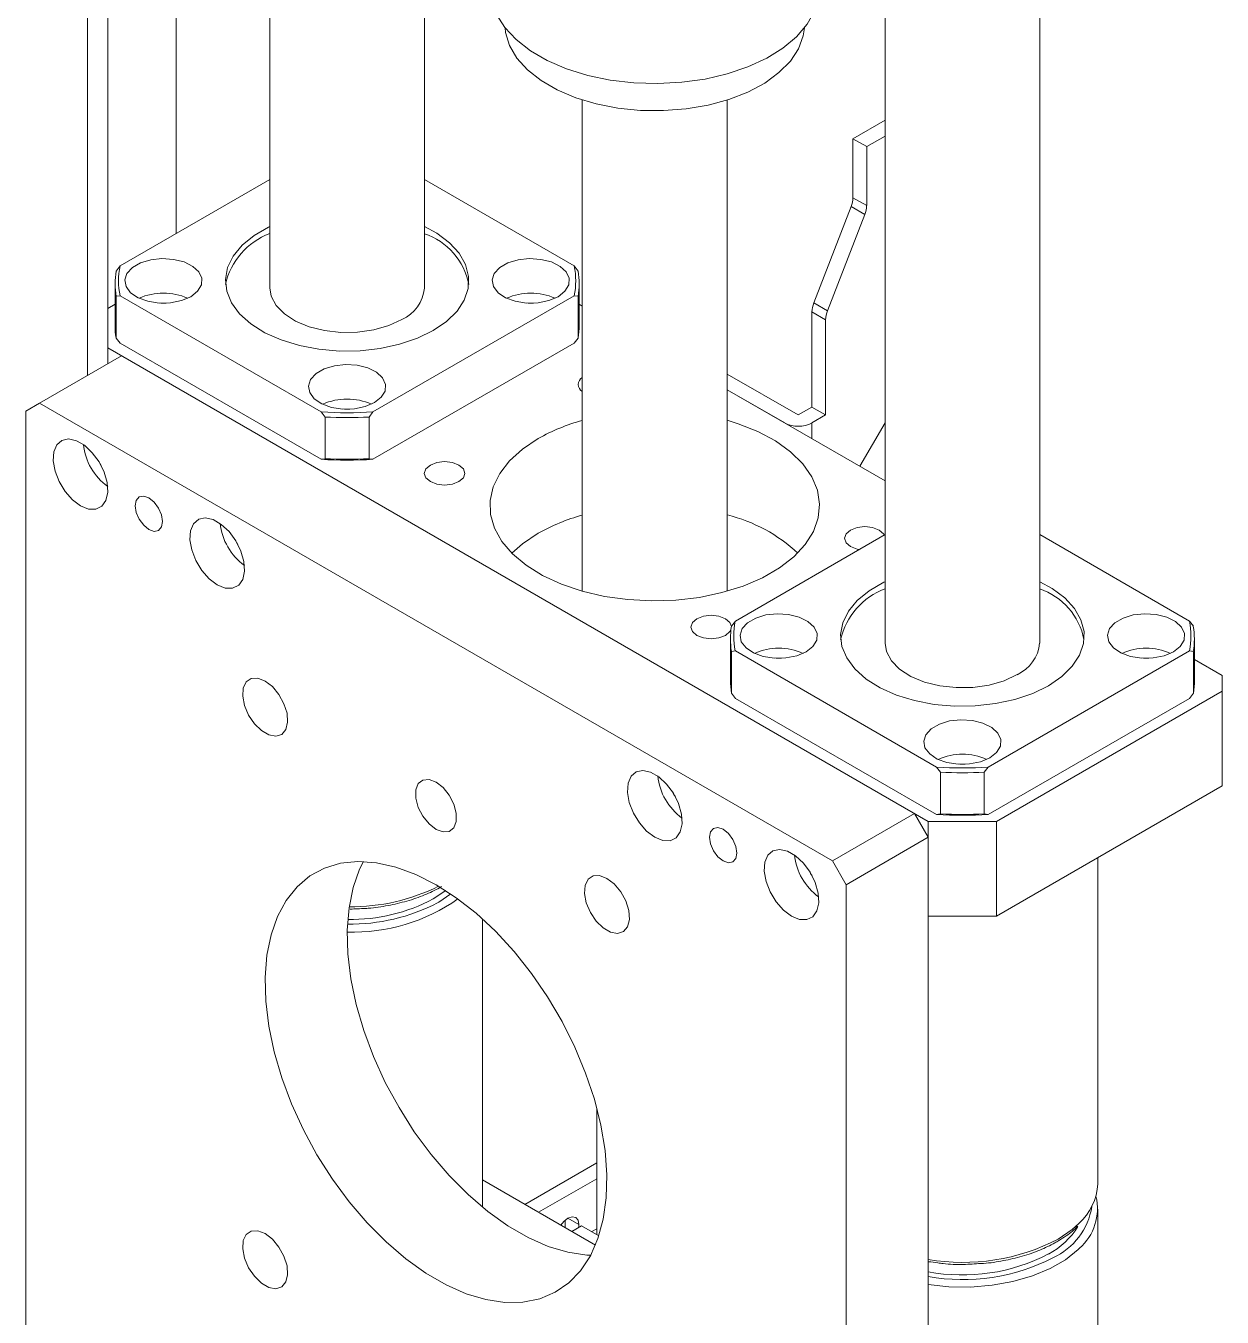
# Model space of a CAD drawing. Header units: millimetres. Extents: x 19 to 1665, y -46 to 1184.
# Drawn here: x 811.4 to 910.4, y 853.7 to 960.6 of the extents above; entities that cross this region are included whole.
import ezdxf

# ---------------------------------------------------------------- set-up
doc = ezdxf.new("R2010")
doc.units = ezdxf.units.MM
doc.header["$LTSCALE"] = 4

msp = doc.modelspace()

# ---------------------------------------------------------------- linework, layer by layer
at = {"color": 7, "linetype": 'Continuous', "lineweight": 18}
for p, q in [((816.49, 931.64), (816.49, 1063.59)), ((818.19, 937.19), (818.19, 1062.61)), ((823.84, 943.4), (823.84, 998.92)), ((831.58, 994.46), (831.58, 938.89)), ((844.38, 938.89), (844.38, 973.67)), ((895.3, 909.5), (895.3, 968.33)), ((882.5, 966.27), (882.5, 909.5)), ((857.44, 954.45), (857.44, 913.79)), ((869.44, 913.79), (869.44, 954.45)), ((882.5, 952.77), (879.84, 951.24)), ((880.98, 950.59), (879.84, 951.24)), ((879.84, 951.24), (879.84, 946.36)), ((880.98, 950.59), (882.5, 951.46)), ((880.98, 950.59), (880.98, 945.71)), ((831.58, 947.87), (819.19, 940.71)), ((856.77, 940.71), (844.38, 947.87)), ((879.84, 946.36), (880.98, 945.71)), ((879.69, 945.62), (876.6, 937.66)), ((880.82, 944.97), (877.73, 937)), ((880.82, 944.97), (879.69, 945.62)), ((818.87, 940.29), (819.19, 940.71)), ((856.77, 940.71), (857.1, 940.29)), ((818.78, 939.24), (818.78, 935.8)), ((857.18, 935.8), (857.18, 939.24)), ((818.19, 937.19), (818.78, 937.54)), ((819.19, 938.24), (818.87, 938.2)), ((818.87, 938.2), (818.87, 934.75)), ((819.19, 938.24), (835.84, 928.63)), ((840.12, 928.63), (856.77, 938.24)), ((857.1, 938.2), (856.77, 938.24)), ((857.1, 934.75), (857.1, 938.2)), ((857.18, 937.54), (857.44, 937.39)), ((876.6, 937.66), (877.73, 937)), ((818.19, 937.19), (818.19, 933.93)), ((877.58, 936.26), (876.45, 936.91)), ((876.45, 936.91), (876.45, 929.03)), ((877.58, 936.26), (877.58, 928.38)), ((818.87, 934.75), (819.19, 934.32)), ((819.19, 934.32), (835.84, 924.71)), ((840.12, 924.71), (856.77, 934.32)), ((856.77, 934.32), (857.1, 934.75)), ((819.32, 933.27), (812.53, 929.36)), ((886.07, 894.74), (818.19, 933.93)), ((818.19, 933.93), (818.19, 932.62)), ((819.32, 933.27), (884.94, 895.39)), ((875.32, 928.38), (869.44, 931.77)), ((874.19, 927.72), (869.44, 930.46)), ((869.44, 930.46), (882.5, 922.93)), ((812.53, 929.36), (811.4, 928.7)), ((811.4, 846.39), (811.4, 928.7)), ((812.53, 929.36), (878.15, 891.47)), ((876.45, 929.03), (875.32, 928.38)), ((876.45, 929.03), (877.58, 928.38)), ((836.17, 928.21), (835.84, 928.63)), ((836.17, 924.76), (836.17, 928.21)), ((840.12, 928.63), (839.8, 928.21)), ((839.8, 928.21), (839.8, 924.76)), ((876.45, 927.72), (877.58, 928.38)), ((876.45, 927.72), (876.45, 926.42)), ((880.41, 924.13), (882.5, 927.74)), ((835.84, 924.71), (836.17, 924.76)), ((839.8, 924.76), (840.12, 924.71)), ((882.5, 918.48), (870.11, 911.32)), ((907.69, 911.32), (895.3, 918.48)), ((869.78, 910.9), (870.11, 911.32)), ((907.69, 911.32), (908.01, 910.9)), ((869.7, 909.85), (869.7, 906.4)), ((908.1, 906.4), (908.1, 909.85)), ((870.11, 908.85), (869.78, 908.8)), ((869.78, 908.8), (869.78, 905.36)), ((870.11, 908.85), (886.76, 899.24)), ((891.04, 899.24), (907.69, 908.85)), ((908.01, 908.8), (907.69, 908.85)), ((908.01, 905.36), (908.01, 908.8)), ((908.1, 908.15), (910.39, 906.82)), ((910.39, 905.52), (910.39, 906.82)), ((869.78, 905.36), (870.11, 904.93)), ((910.39, 905.52), (891.72, 894.74)), ((907.69, 904.93), (908.01, 905.36)), ((910.39, 897.68), (910.39, 905.52)), ((870.11, 904.93), (886.76, 895.32)), ((891.04, 895.32), (907.69, 904.93)), ((887.08, 898.82), (886.76, 899.24)), ((887.08, 895.37), (887.08, 898.82)), ((891.04, 899.24), (890.71, 898.82)), ((890.71, 898.82), (890.71, 895.37)), ((910.39, 897.68), (891.72, 886.9)), ((878.15, 891.47), (884.94, 895.39)), ((884.94, 895.39), (886.07, 893.43)), ((886.07, 894.74), (891.72, 894.74)), ((886.07, 886.9), (886.07, 894.74)), ((886.76, 895.32), (887.08, 895.37)), ((890.71, 895.37), (891.04, 895.32)), ((891.72, 894.74), (891.72, 886.9)), ((886.07, 893.43), (879.28, 889.51)), ((886.07, 893.43), (886.07, 811.13)), ((879.28, 889.51), (878.15, 891.47)), ((900.1, 864.75), (900.1, 891.73)), ((879.28, 889.51), (879.28, 807.21)), ((845.11, 888.33), (846.14, 889.02)), ((849.18, 862.82), (849.18, 886.68)), ((891.72, 886.9), (886.07, 886.9)), ((858.65, 871.01), (858.65, 860.56)), ((858.65, 866.49), (852.69, 863.05)), ((849.18, 865.08), (858.53, 859.68)), ((853.82, 862.4), (858.65, 865.18)), ((900.1, 829.09), (900.1, 862.66)), ((855.94, 861.66), (856.03, 861.71)), ((856.03, 861.74), (856.03, 861.12)), ((857.16, 861.38), (856.26, 861.91)), ((857.16, 861.38), (857.16, 861.16)), ((857.39, 861.29), (856.57, 860.81)), ((857.39, 861.29), (858.82, 860.46)), ((858.24, 860.8), (858.65, 861.03))]:
    msp.add_line(p, q, dxfattribs=at)
at = {"color": 7, "linetype": 'Continuous', "lineweight": 18, "flags": 128}
for points in [[(877.04, 963.65), (876.98, 962.94), (876.66, 961.8), (876.05, 960.71), (875.18, 959.68), (874.05, 958.74), (872.7, 957.9), (871.15, 957.18), (869.44, 956.6), (867.6, 956.18), (865.67, 955.91), (863.69, 955.8), (861.71, 955.86), (859.76, 956.09), (857.89, 956.48), (856.14, 957.03), (854.55, 957.71), (853.15, 958.52), (851.96, 959.44), (851.02, 960.45), (850.35, 961.53), (849.95, 962.65), (849.84, 963.65)], [(875.83, 960.41), (875.73, 959.75), (875.33, 958.68), (874.66, 957.66), (873.72, 956.71), (872.54, 955.85), (871.14, 955.1), (869.57, 954.49), (867.85, 954.02), (866.03, 953.71), (864.15, 953.57), (862.25, 953.59), (860.38, 953.77), (858.59, 954.12), (856.9, 954.63), (855.37, 955.28), (854.03, 956.05), (852.9, 956.94), (852.03, 957.91), (851.42, 958.95), (851.1, 960.03), (851.05, 960.41)], [(831.58, 943.97), (831.49, 943.93), (830.28, 943.23), (829.29, 942.42), (828.55, 941.53), (828.09, 940.58), (827.91, 939.6), (828.02, 938.62), (828.41, 937.66), (829.08, 936.75), (830.01, 935.92), (831.17, 935.19), (832.52, 934.59), (834.03, 934.13), (835.65, 933.82), (837.34, 933.67), (839.05, 933.69), (840.73, 933.88), (842.33, 934.23), (843.8, 934.73), (845.11, 935.36), (845.11, 935.36)], [(845.11, 935.36), (846.21, 936.12), (847.08, 936.97), (847.68, 937.89), (848.01, 938.86), (848.04, 939.85), (847.79, 940.83), (847.26, 941.76), (846.45, 942.63), (845.41, 943.42), (844.38, 943.97)], [(825.05, 938.17), (825.61, 938.62), (825.93, 939.14), (825.96, 939.69), (825.72, 940.22), (825.21, 940.68), (824.49, 941.04), (823.61, 941.26), (822.66, 941.33), (821.73, 941.22), (820.88, 940.97), (820.21, 940.58), (819.76, 940.09), (819.59, 939.55), (819.69, 939), (820.07, 938.5), (820.7, 938.08), (821.5, 937.79), (822.43, 937.64), (823.38, 937.66), (824.28, 937.85), (825.05, 938.17)], [(855.45, 938.17), (856.01, 938.62), (856.33, 939.14), (856.36, 939.69), (856.12, 940.22), (855.61, 940.68), (854.89, 941.04), (854.01, 941.26), (853.06, 941.33), (852.13, 941.22), (851.28, 940.97), (850.61, 940.58), (850.16, 940.09), (849.99, 939.55), (850.09, 939), (850.47, 938.5), (851.1, 938.08), (851.9, 937.79), (852.83, 937.64), (853.78, 937.66), (854.68, 937.85), (855.45, 938.17)], [(842.51, 936.28), (841.43, 935.78), (840.19, 935.42), (838.85, 935.23), (837.46, 935.21), (836.11, 935.36), (834.83, 935.68), (833.71, 936.14), (832.79, 936.74), (832.11, 937.43), (831.7, 938.2), (831.58, 938.89)], [(822.56, 937.64), (822.78, 937.64), (823, 937.64)], [(852.96, 937.64), (853.18, 937.64), (853.4, 937.64)], [(840.25, 929.4), (840.81, 929.84), (841.13, 930.36), (841.16, 930.91), (840.92, 931.44), (840.41, 931.91), (839.69, 932.27), (838.81, 932.49), (837.86, 932.55), (836.93, 932.45), (836.08, 932.19), (835.41, 931.8), (834.96, 931.31), (834.79, 930.77), (834.89, 930.23), (835.27, 929.72), (835.9, 929.3), (836.7, 929.01), (837.63, 928.87), (838.58, 928.89), (839.48, 929.07), (840.25, 929.4)], [(837.76, 928.86), (837.98, 928.87), (838.2, 928.86)], [(869.44, 927.94), (870.33, 927.66), (871.97, 927.01), (873.43, 926.23), (874.68, 925.33), (875.68, 924.34), (876.43, 923.27), (876.9, 922.15), (877.08, 921.01), (876.97, 919.86), (876.57, 918.73), (875.89, 917.65), (874.95, 916.64), (873.76, 915.72), (872.36, 914.91), (870.76, 914.22), (869, 913.68), (867.13, 913.28), (865.18, 913.05), (863.19, 912.99), (861.21, 913.1), (859.27, 913.37), (857.43, 913.8), (855.71, 914.38), (854.15, 915.1), (852.8, 915.94), (851.67, 916.89), (850.79, 917.92), (850.18, 919.01), (849.86, 920.15), (849.82, 921.3), (850.07, 922.44), (850.61, 923.54), (851.43, 924.59), (852.49, 925.56), (853.8, 926.43), (853.8, 926.43)], [(815.92, 920.86), (816.59, 920.59), (817.2, 920.58), (817.69, 920.83), (818.03, 921.31), (818.18, 921.98), (818.13, 922.78), (817.88, 923.65), (817.46, 924.5), (816.9, 925.26), (816.26, 925.87), (815.59, 926.25), (814.94, 926.4), (814.38, 926.28), (813.96, 925.91), (813.72, 925.33), (813.67, 924.58), (813.82, 923.74), (814.15, 922.87), (814.65, 922.05), (815.26, 921.36), (815.92, 920.86)], [(817.41, 924.59), (817.51, 924.39), (817.63, 924.2)], [(847.24, 922.87), (847.61, 923.18), (847.73, 923.55), (847.61, 923.93), (847.24, 924.24), (846.7, 924.45), (846.05, 924.52), (845.41, 924.45), (844.87, 924.24), (844.5, 923.93), (844.37, 923.55), (844.5, 923.18), (844.87, 922.87), (845.41, 922.66), (846.05, 922.58), (846.7, 922.66), (847.24, 922.87)], [(821.58, 918.9), (822.01, 918.75), (822.38, 918.83), (822.62, 919.11), (822.71, 919.56), (822.62, 920.11), (822.38, 920.67), (822.01, 921.17), (821.58, 921.52), (821.15, 921.67), (820.78, 921.6), (820.53, 921.31), (820.45, 920.86), (820.53, 920.31), (820.78, 919.75), (821.15, 919.25), (821.58, 918.9)], [(827.24, 914.33), (827.9, 914.06), (828.51, 914.05), (829.01, 914.29), (829.34, 914.77), (829.49, 915.45), (829.44, 916.25), (829.2, 917.12), (828.78, 917.97), (828.22, 918.73), (827.57, 919.33), (826.9, 919.72), (826.25, 919.87), (825.7, 919.75), (825.28, 919.38), (825.03, 918.8), (824.98, 918.05), (825.13, 917.21), (825.47, 916.34), (825.96, 915.52), (826.57, 914.83), (827.24, 914.33)], [(882.44, 918.44), (882.38, 918.55), (882.01, 918.86), (881.47, 919.07), (880.83, 919.14), (880.18, 919.07), (879.64, 918.86), (879.27, 918.55), (879.15, 918.18), (879.27, 917.8), (879.64, 917.49), (880.18, 917.28), (880.36, 917.24)], [(828.72, 918.06), (828.83, 917.86), (828.95, 917.67)], [(851.61, 916.95), (852.49, 917.72), (853.8, 918.59)], [(882.5, 914.58), (882.4, 914.54), (881.19, 913.84), (880.2, 913.03), (879.47, 912.14), (879, 911.19), (878.82, 910.21), (878.93, 909.23), (879.32, 908.27), (879.99, 907.36), (880.92, 906.53), (882.08, 905.8), (883.43, 905.2), (884.94, 904.74), (886.56, 904.43), (888.25, 904.28), (889.96, 904.3), (891.64, 904.49), (893.24, 904.84), (894.72, 905.34), (896.02, 905.97), (896.02, 905.97)], [(896.02, 905.97), (897.13, 906.73), (897.99, 907.58), (898.59, 908.5), (898.92, 909.47), (898.96, 910.46), (898.7, 911.44), (898.17, 912.37), (897.37, 913.24), (896.32, 914.02), (895.3, 914.58)], [(869.78, 910.87), (869.65, 911.2), (869.29, 911.51), (868.74, 911.72), (868.1, 911.8), (867.46, 911.72), (866.91, 911.51), (866.55, 911.2), (866.42, 910.83), (866.55, 910.46), (866.91, 910.14), (867.46, 909.93), (868.1, 909.86), (868.74, 909.93), (869.29, 910.14), (869.29, 910.14)], [(875.96, 908.78), (876.52, 909.23), (876.84, 909.75), (876.88, 910.3), (876.63, 910.83), (876.12, 911.29), (875.4, 911.65), (874.52, 911.87), (873.58, 911.93), (872.64, 911.83), (871.8, 911.57), (871.12, 911.19), (870.68, 910.7), (870.5, 910.16), (870.6, 909.61), (870.99, 909.11), (871.61, 908.69), (872.42, 908.4), (873.34, 908.25), (874.29, 908.27), (875.19, 908.46), (875.96, 908.78)], [(906.36, 908.78), (906.92, 909.23), (907.24, 909.75), (907.28, 910.3), (907.03, 910.83), (906.52, 911.29), (905.8, 911.65), (904.92, 911.87), (903.98, 911.93), (903.04, 911.83), (902.2, 911.57), (901.52, 911.19), (901.08, 910.7), (900.9, 910.16), (901, 909.61), (901.39, 909.11), (902.01, 908.69), (902.82, 908.4), (903.74, 908.25), (904.69, 908.27), (905.59, 908.46), (906.36, 908.78)], [(869.29, 910.14), (869.65, 910.46), (869.74, 910.63)], [(893.42, 906.89), (892.34, 906.39), (891.1, 906.03), (889.76, 905.84), (888.38, 905.82), (887.02, 905.97), (885.75, 906.28), (884.62, 906.75), (883.7, 907.35), (883.02, 908.04), (882.61, 908.8), (882.5, 909.5)], [(873.48, 908.25), (873.7, 908.25), (873.92, 908.25)], [(903.88, 908.25), (904.1, 908.25), (904.32, 908.25)], [(831.2, 906.36), (831.8, 905.9), (832.34, 905.25), (832.76, 904.48), (833.01, 903.69), (833.06, 902.96), (832.91, 902.35), (832.57, 901.95), (832.08, 901.8), (831.5, 901.9), (830.89, 902.26), (830.31, 902.82), (829.82, 903.54), (829.49, 904.33), (829.34, 905.1), (829.39, 905.78), (829.63, 906.29), (830.05, 906.57), (830.59, 906.6), (831.2, 906.36)], [(891.16, 900.01), (891.72, 900.45), (892.04, 900.97), (892.08, 901.52), (891.83, 902.05), (891.32, 902.52), (890.6, 902.88), (889.72, 903.1), (888.78, 903.16), (887.84, 903.06), (887, 902.8), (886.32, 902.41), (885.88, 901.92), (885.7, 901.38), (885.8, 900.84), (886.19, 900.33), (886.81, 899.91), (887.62, 899.62), (888.54, 899.48), (889.49, 899.5), (890.39, 899.68), (891.16, 900.01)], [(863.44, 893.43), (864.11, 893.16), (864.71, 893.15), (865.21, 893.39), (865.55, 893.87), (865.7, 894.55), (865.65, 895.35), (865.4, 896.22), (864.98, 897.07), (864.42, 897.83), (863.78, 898.43), (863.1, 898.82), (862.46, 898.97), (861.9, 898.85), (861.48, 898.48), (861.23, 897.9), (861.18, 897.15), (861.33, 896.31), (861.67, 895.44), (862.17, 894.62), (862.77, 893.93), (863.44, 893.43)], [(888.68, 899.47), (888.9, 899.48), (889.12, 899.47)], [(845.34, 894.08), (845.92, 893.87), (846.43, 893.91), (846.81, 894.22), (847.01, 894.74), (847.01, 895.42), (846.81, 896.17), (846.43, 896.91), (845.92, 897.55), (845.34, 898), (844.76, 898.22), (844.25, 898.17), (843.87, 897.87), (843.67, 897.35), (843.67, 896.67), (843.87, 895.91), (844.25, 895.17), (844.76, 894.54), (845.34, 894.08)], [(864.92, 897.16), (865.03, 896.96), (865.15, 896.77)], [(869.1, 894.09), (868.66, 894.24), (868.3, 894.17), (868.05, 893.88), (867.97, 893.43), (868.05, 892.88), (868.3, 892.32), (868.66, 891.82), (869.1, 891.47), (869.53, 891.32), (869.9, 891.39), (870.14, 891.68), (870.23, 892.13), (870.14, 892.68), (869.9, 893.24), (869.53, 893.74), (869.1, 894.09)], [(874.75, 886.9), (875.42, 886.63), (876.03, 886.62), (876.52, 886.86), (876.86, 887.34), (877.01, 888.02), (876.96, 888.82), (876.71, 889.69), (876.29, 890.54), (875.74, 891.3), (875.09, 891.9), (874.42, 892.29), (873.77, 892.43), (873.21, 892.32), (872.79, 891.95), (872.55, 891.37), (872.5, 890.62), (872.65, 889.78), (872.98, 888.91), (873.48, 888.09), (874.09, 887.4), (874.75, 886.9)], [(845.34, 889.51), (847.01, 888.43), (848.66, 887.14), (850.26, 885.65), (851.8, 883.98), (853.24, 882.16), (854.57, 880.22), (855.77, 878.18), (856.83, 876.07), (857.72, 873.92), (858.44, 871.75), (858.98, 869.61), (859.33, 867.52), (859.47, 865.5), (859.42, 863.6), (859.18, 861.83), (858.74, 860.22), (858.11, 858.79), (857.3, 857.56), (856.32, 856.55), (855.19, 855.78), (853.92, 855.25), (852.53, 854.97), (851.04, 854.94), (849.47, 855.18), (847.84, 855.66), (846.18, 856.39), (844.5, 857.36), (842.84, 858.55), (841.21, 859.95), (839.64, 861.53), (838.15, 863.27), (836.76, 865.15), (835.49, 867.15), (834.36, 869.23), (833.38, 871.37), (832.57, 873.53), (831.94, 875.68), (831.5, 877.81), (831.25, 879.86), (831.2, 881.82), (831.35, 883.67), (831.7, 885.36), (832.23, 886.88), (832.95, 888.21), (833.85, 889.33), (834.9, 890.23), (836.11, 890.88), (837.44, 891.29), (838.88, 891.44), (840.41, 891.33), (842.02, 890.97), (843.67, 890.36), (845.34, 889.51)], [(858.19, 858.85), (857.83, 858.86), (856.26, 859.1), (854.63, 859.58), (852.96, 860.31), (851.29, 861.28), (849.62, 862.47), (848, 863.86), (846.43, 865.45), (844.93, 867.19), (843.54, 869.07), (842.28, 871.07), (841.14, 873.15), (840.17, 875.28), (839.36, 877.45), (838.73, 879.6), (838.29, 881.72), (838.04, 883.78), (837.99, 885.74), (838.14, 887.58), (838.48, 889.28), (839.02, 890.8), (839.33, 891.43)], [(859.48, 890.03), (860.09, 889.57), (860.63, 888.92), (861.04, 888.16), (861.29, 887.36), (861.34, 886.63), (861.19, 886.03), (860.85, 885.63), (860.37, 885.47), (859.79, 885.58), (859.17, 885.93), (858.59, 886.5), (858.11, 887.21), (857.77, 888), (857.62, 888.78), (857.67, 889.45), (857.92, 889.96), (858.33, 890.24), (858.87, 890.27), (859.48, 890.03)], [(876.24, 890.63), (876.34, 890.43), (876.46, 890.24)], [(845.47, 888.02), (845.56, 888.07), (846.57, 888.74)], [(855.68, 861.33), (855.91, 861.63), (856.26, 861.91), (856.6, 862.03), (856.9, 861.97), (857.09, 861.74), (857.16, 861.38)], [(896.82, 860.18), (897.98, 860.97), (898.53, 861.46)], [(831.2, 860.64), (831.8, 860.17), (832.34, 859.52), (832.76, 858.76), (833.01, 857.97), (833.06, 857.23), (832.91, 856.63), (832.57, 856.23), (832.08, 856.07), (831.5, 856.18), (830.89, 856.53), (830.31, 857.1), (829.82, 857.81), (829.49, 858.6), (829.34, 859.38), (829.39, 860.06), (829.63, 860.56), (830.05, 860.84), (830.59, 860.87), (831.2, 860.64)], [(898.59, 859.42), (898.48, 859.32), (897.43, 858.47), (896.15, 857.74), (894.69, 857.13), (893.08, 856.67), (891.36, 856.36), (889.57, 856.21), (887.77, 856.23), (886.07, 856.41)]]:
    msp.add_lwpolyline(points, dxfattribs=at)
at = {"color": 7, "linetype": 'Continuous', "lineweight": 18}
for centre, radius, start, end in [((877.76, 946.4), 2.08, 337.9788, 358.8918), ((878.89, 945.75), 2.08, 337.9788, 358.8918), ((833.67, 937.86), 5.91, 110.7147, 167.0584), ((842.59, 938.12), 5.56, 11.0355, 71.1914), ((825.42, 939.48), 6.35, 168.7821, 191.2179), ((850.55, 939.48), 6.35, 348.7821, 11.2179), ((825.22, 939.24), 6.43, 170.617, 189.383), ((850.75, 939.24), 6.43, 350.617, 9.383), ((822.78, 933.53), 4.94, 65.9593, 114.0407), ((841.23, 939.17), 3.16, 293.8101, 354.8697), ((853.18, 933.53), 4.94, 65.9593, 114.0407), ((878.53, 936.87), 2.08, 157.9788, 178.8918), ((879.66, 936.22), 2.08, 157.9788, 178.8918), ((825.23, 935.8), 6.45, 180.0166, 189.3734), ((850.73, 935.8), 6.45, 350.6266, 359.9834), ((857.8, 930.9), 0.687, 121.827, 238.173), ((837.98, 924.76), 4.94, 65.9593, 114.0407), ((837.98, 961.24), 32.68, 266.2455, 273.7545), ((837.98, 961.36), 33.2, 266.8637, 273.1363), ((861.82, 912.15), 16.38, 105.506, 119.3271), ((875.32, 929.91), 2.46, 242.6097, 297.3903), ((821.14, 926.49), 5.01, 186.3224, 233.6722), ((837.98, 957.32), 32.68, 266.2455, 273.7545), ((837.98, 957.91), 33.2, 266.8637, 273.1363), ((832.45, 919.96), 5.01, 186.3224, 233.6722), ((861.82, 904.31), 16.38, 105.506, 119.3271), ((866.28, 907.28), 13.21, 47.0686, 76.1364), ((884.58, 908.47), 5.91, 110.7147, 167.0584), ((893.5, 908.73), 5.56, 11.0355, 71.1914), ((876.13, 909.85), 6.43, 170.617, 189.383), ((876.33, 910.09), 6.35, 168.7821, 191.2179), ((901.46, 910.09), 6.35, 348.7821, 11.2179), ((901.66, 909.85), 6.43, 350.617, 9.383), ((892.14, 909.78), 3.16, 293.8101, 354.8697), ((873.7, 904.14), 4.94, 65.9593, 114.0407), ((904.1, 904.14), 4.94, 65.9593, 114.0407), ((876.15, 906.41), 6.45, 180.0166, 189.3734), ((901.65, 906.41), 6.45, 350.6266, 359.9834), ((888.9, 895.37), 4.94, 65.9593, 114.0407), ((888.9, 931.85), 32.68, 266.2455, 273.7545), ((888.9, 931.97), 33.2, 266.8637, 273.1363), ((868.66, 899.06), 5.01, 186.3224, 233.6722), ((888.9, 927.93), 32.68, 266.2455, 273.7545), ((888.9, 928.52), 33.2, 266.8637, 273.1363), ((879.97, 892.53), 5.01, 186.3224, 233.6722), ((838.32, 903.91), 16.23, 269.4055, 296.4802), ((838.43, 900.76), 15.18, 268.3297, 305.0483), ((838.29, 901.13), 14.5, 269.0117, 298.0724), ((838.3, 901.71), 15.46, 268.9161, 297.6298), ((895.37, 864.98), 4.73, 311.8605, 357.3108), ((895.73, 862.69), 4.34, 311.1404, 13.6167), ((893.97, 863.81), 5.72, 294.9765, 350.5401), ((893.01, 864.6), 6.41, 297.9929, 328.243), ((888.95, 875.25), 17, 260.246, 297.5652), ((888.92, 872.6), 15.39, 259.3218, 297.4827), ((888.93, 873.2), 16.37, 259.916, 297.0718)]:
    msp.add_arc(centre, radius, start, end, dxfattribs=at)
for points, knots in [([(838.23, 887.48), (838.65, 887.51), (839.15, 887.53), (840.22, 887.58), (841.38, 887.77), (842.95, 888.13), (844.39, 888.63), (845.31, 889.07), (845.75, 889.32), (845.8, 889.35)], [0, 0, 0, 0, 0.150837, 0.179645, 0.379972, 0.580487, 0.781311, 0.971945, 1, 1, 1, 1]), ([(896.72, 859.96), (896.92, 860.09), (897.52, 860.46), (898.12, 860.89), (898.41, 861.23), (898.44, 861.26)], [0, 0, 0, 0, 0.321022, 0.930934, 1, 1, 1, 1]), ([(890.41, 858.16), (890.49, 858.16), (891.13, 858.19), (892.3, 858.38), (893.87, 858.74), (895.3, 859.24), (896.22, 859.68), (896.66, 859.93), (896.72, 859.96)], [0, 0, 0, 0, 0.033926, 0.269836, 0.505969, 0.742466, 0.966962, 1, 1, 1, 1]), ([(886.07, 858.31), (886.34, 858.28), (886.75, 858.23), (887.7, 858.09), (888.9, 858.06), (889.93, 858.13), (890.41, 858.16)], [0, 0, 0, 0, 0.188192, 0.287256, 0.67126, 1, 1, 1, 1])]:
    msp.add_open_spline(points, degree=3, knots=knots, dxfattribs=at)

doc.saveas('drawing.dxf')
